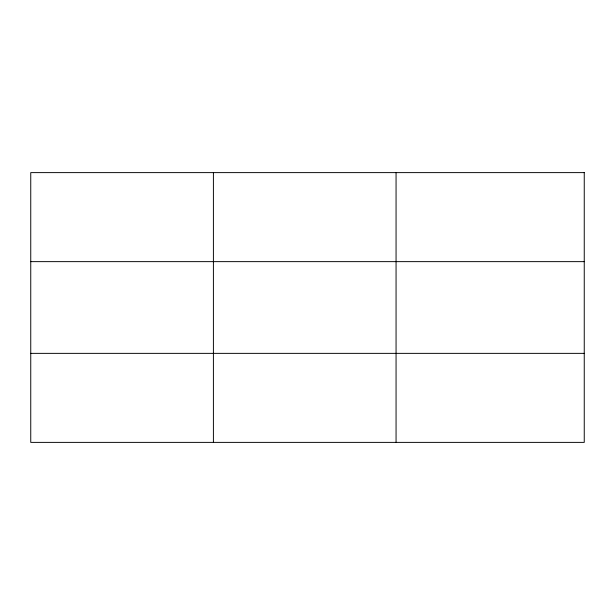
<?xml version="1.0" encoding="UTF-8"?>
<svg xmlns="http://www.w3.org/2000/svg" width="615" height="615" viewBox="0 0 615 615"><rect width="100%" height="100%" fill="white"/><g stroke="black" fill="none" stroke-linecap="round" stroke-linejoin="round"><path stroke-width="0.92" d="M213.405 442.385L213.405 172.615M396.06 442.385L396.06 172.615M30.75 261.636L584.25 261.636M30.75 353.364L584.25 353.364M584.25 172.615L584.25 442.385L30.75 442.385L30.75 172.615L584.25 172.615"/></g></svg>
